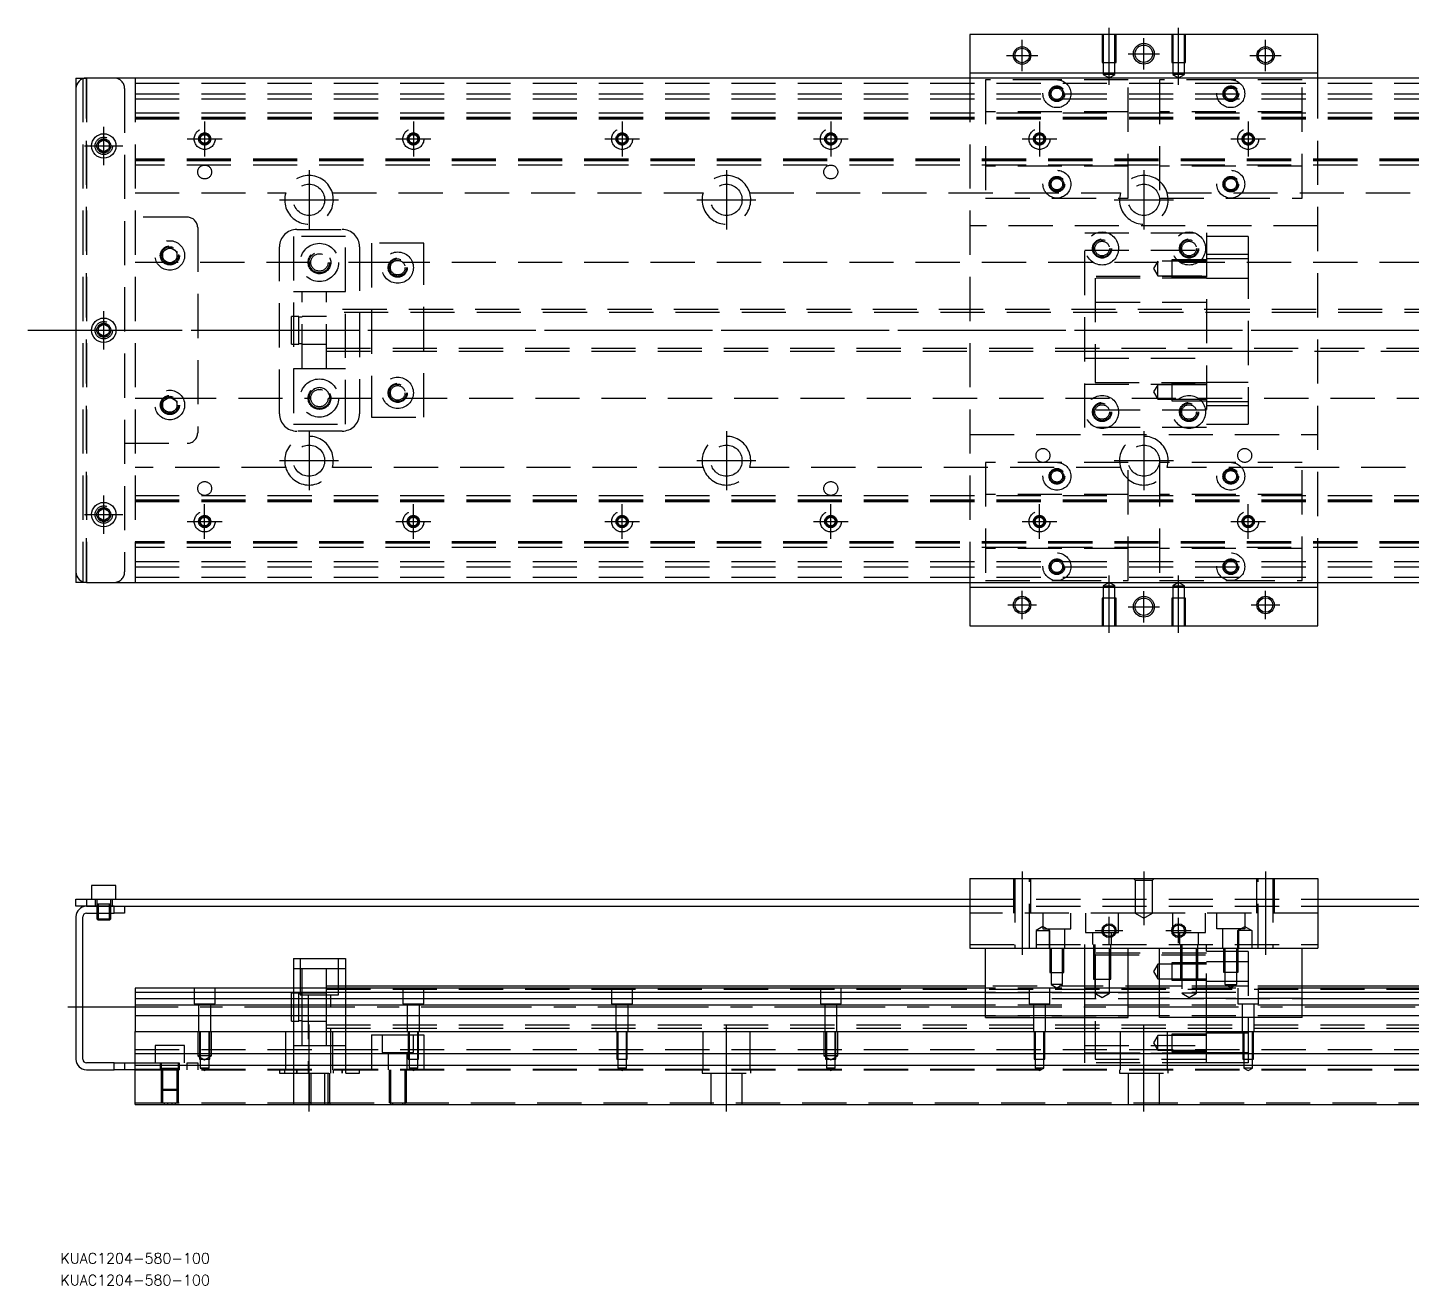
# Model space of a CAD drawing. Extents: x -14 to 796, y -275 to 87.
# Drawn here: x -13.9 to 383.9, y -274.6 to 87 of the extents above; entities that cross this region are included whole.
import ezdxf

# ---------------------------------------------------------------- set-up
doc = ezdxf.new("R2010")
doc.units = 0
doc.linetypes.add('CENTER', pattern=[50.8, 31.75, -6.35, 6.35, -6.35])
doc.linetypes.add('DASHED', pattern=[19.05, 12.7, -6.35])
doc.layers.get('0').update_dxf_attribs({"linetype": 'CONTINUOUS'})
doc.layers.add('CENTER', color=1, linetype='CENTER')
doc.styles.get("Standard").update_dxf_attribs({"font": 'txt.shx', "height": 3, "bigfont": 'bigfont.shx'})

# ---------------------------------------------------------------- blocks, each defined once
blk = doc.blocks.new('*U2')
at = {"color": 7, "linetype": 'CONTINUOUS'}
blk.add_text('KUAC1204-580-100', height=3, dxfattribs=at).set_placement((-4.45, -274.62))
blk = doc.blocks.new('*U3')
at = {"color": 7, "linetype": 'CONTINUOUS'}
blk.add_text('KUAC1204-580-100', height=3, dxfattribs=at).set_placement((-4.45, -268.35))

msp = doc.modelspace()

# ---------------------------------------------------------------- linework, layer by layer
at = {"color": 7, "linetype": 'CONTINUOUS'}
for p, q in [((357, 85), (257, 85)), ((257, 85), (257, 74)), ((357, 74), (357, 85)), ((0, 72.5), (0, -72.5)), ((0, 72.5), (3, 72.5)), ((611, 72.5), (3, 72.5)), ((257, 74), (357, 74)), ((257, 74), (257, 72.5)), ((357, 72.5), (357, 74)), ((6.5, 53.866026), (8, 54.73205)), ((6.5, 52.133974), (6.5, 53.866026)), ((8, 51.26795), (6.5, 52.133974)), ((8, 54.73205), (9.5, 53.866026)), ((9.5, 52.133974), (8, 51.26795)), ((9.5, 53.866026), (9.5, 52.133974)), ((6.5, 0.866026), (8, 1.73205)), ((6.5, -0.866026), (6.5, 0.866026)), ((8, 1.73205), (9.5, 0.866026)), ((9.5, 0.866026), (9.5, -0.866026)), ((8, -1.73205), (6.5, -0.866026)), ((9.5, -0.866026), (8, -1.73205)), ((6.5, -52.133974), (8, -51.26795)), ((8, -51.26795), (9.5, -52.133974)), ((6.5, -53.866026), (6.5, -52.133974)), ((8, -54.73205), (6.5, -53.866026)), ((9.5, -53.866026), (8, -54.73205)), ((9.5, -52.133974), (9.5, -53.866026)), ((3, -72.5), (0, -72.5)), ((3, -72.5), (611, -72.5)), ((257, -72.5), (257, -85)), ((357, -74), (257, -74)), ((357, -85), (357, -72.5)), ((257, -85), (357, -85)), ((257, -157.63), (357, -157.63)), ((257, -157.63), (257, -177.63)), ((357, -157.63), (357, -177.63)), ((11.5, -159.63), (4.5, -159.63)), ((4.5, -159.63), (4.5, -163.63)), ((11.5, -163.63), (11.5, -159.63)), ((0, -165.63), (0, -163.63)), ((0, -163.63), (3, -163.63)), ((3, -165.63), (0, -165.63)), ((3, -163.63), (3, -165.63)), ((3, -163.63), (257, -163.63)), ((3, -165.63), (11, -165.63)), ((11, -165.63), (3, -165.63)), ((11, -165.63), (257, -165.63)), ((11, -167.63), (11, -165.63)), ((14, -165.63), (14, -167.63)), ((357, -163.63), (611, -163.63)), ((357, -165.63), (603, -165.63)), ((0, -168.63), (0, -209.63)), ((2, -209.63), (2, -168.63)), ((3, -167.63), (11, -167.63)), ((6, -167.63), (6, -169.28)), ((6, -169.28), (10, -169.28)), ((6, -169.28), (6.35, -169.63)), ((6.35, -167.63), (6.35, -169.63)), ((9.65, -169.63), (6.35, -169.63)), ((9.65, -169.63), (9.65, -167.63)), ((9.65, -169.63), (10, -169.28)), ((10, -169.28), (10, -167.63)), ((14, -167.63), (11, -167.63)), ((257, -177.63), (357, -177.63)), ((261.5, -197.63), (261.5, -177.63)), ((302.5, -197.63), (302.5, -177.63)), ((311.5, -197.63), (311.5, -177.63)), ((352.5, -197.63), (352.5, -177.63)), ((62.5, -180.63), (62.5, -189.13)), ((62.5, -180.63), (77.5, -180.63)), ((77.5, -180.63), (77.5, -189.13)), ((261.5, -189.13), (17, -189.13)), ((17, -189.13), (17, -190.382272)), ((17, -190.382272), (17, -192.15668)), ((261.5, -190.382272), (17, -190.382272)), ((261.5, -188.63), (77.5, -188.63)), ((311.5, -189.13), (302.5, -189.13)), ((311.5, -190.382272), (302.5, -190.382272)), ((547, -188.63), (352.5, -188.63)), ((597, -189.13), (352.5, -189.13)), ((597, -190.382272), (352.5, -190.382272)), ((17, -192.15668), (261.5, -192.15668)), ((17, -192.15668), (17, -194.053076)), ((17, -194.053076), (17, -197.107372)), ((261.5, -194.053076), (17, -194.053076)), ((302.5, -192.15668), (311.5, -192.15668)), ((311.5, -194.053076), (302.5, -194.053076)), ((352.5, -192.15668), (597, -192.15668)), ((597, -194.053076), (352.5, -194.053076)), ((261.5, -197.107372), (17, -197.107372)), ((17, -197.107372), (17, -201.63)), ((261.5, -197.63), (302.5, -197.63)), ((311.5, -197.107372), (302.5, -197.107372)), ((352.5, -197.63), (311.5, -197.63)), ((597, -197.107372), (352.5, -197.107372)), ((17, -201.63), (597, -201.63)), ((17, -207.93), (17, -201.63)), ((11, -210.63), (3, -210.63)), ((11, -212.63), (11, -210.63)), ((11, -210.63), (14, -210.63)), ((14, -210.63), (14, -212.63)), ((14, -210.63), (17, -210.63)), ((17, -207.93), (597, -207.93)), ((17, -211.33), (17, -207.93)), ((3, -212.63), (11, -212.63)), ((14, -212.63), (11, -212.63)), ((17, -212.63), (14, -212.63)), ((17, -211.33), (597, -211.33)), ((17, -222.63), (17, -211.33)), ((17, -222.63), (597, -222.63))]:
    msp.add_line(p, q, dxfattribs=at)
at = {"color": 3, "linetype": 'DASHED'}
for p, q in [((295.000006, 85), (295.000006, 77)), ((295.35, 85), (295.35, 77)), ((298.65, 77), (298.65, 85)), ((298.999994, 77), (298.999994, 85)), ((315.000006, 85), (315.000006, 77)), ((315.35, 85), (315.35, 77)), ((318.65, 77), (318.65, 85)), ((318.999994, 77), (318.999994, 85)), ((295.000006, 77), (298.999994, 77)), ((295.35, 77), (295.35, 73.5)), ((298.65, 73.5), (298.65, 77)), ((315.000006, 77), (318.999994, 77)), ((315.35, 77), (315.35, 73.5)), ((318.65, 73.5), (318.65, 77)), ((2, 72.5), (2, -72.5)), ((3, 72.5), (3, -72.5)), ((3, -72.5), (3, 72.5)), ((3, 72.5), (3, -72.5)), ((3, -72.5), (3, 72.5)), ((17, 72.5), (17, -72.5)), ((257, 72.5), (257, -72.5)), ((261.5, 72), (261.5, 38)), ((282, 72), (261.5, 72)), ((302.5, 72), (282, 72)), ((298.65, 73.5), (295.35, 73.5)), ((295.35, 73.5), (297, 72.547372)), ((297, 72.547372), (298.65, 73.5)), ((302.5, 38), (302.5, 72)), ((332, 72), (311.5, 72)), ((311.5, 72), (311.5, 38)), ((318.65, 73.5), (315.35, 73.5)), ((315.35, 73.5), (317, 72.547372)), ((317, 72.547372), (318.65, 73.5)), ((352.5, 72), (332, 72)), ((352.5, 38), (352.5, 72)), ((357, -72.5), (357, 72.5)), ((14, 69.5), (14, -69.5)), ((17, 71), (597, 71)), ((17, 68), (597, 68)), ((17, 66.5), (597, 66.5)), ((17, 62.5), (597, 62.5)), ((17, 61.247728), (597, 61.247728)), ((17, 61.1147), (597, 61.1147)), ((17, 61.1), (597, 61.1)), ((17, 60.8), (597, 60.8)), ((302.5, 62.8), (261.5, 62.8)), ((352.5, 62.8), (311.5, 62.8)), ((6, 53), (6.030168, 53.346066)), ((597, 49.2), (17, 49.2)), ((597, 48.9), (17, 48.9)), ((597, 48.8853), (17, 48.8853)), ((597, 48.752272), (17, 48.752272)), ((597, 47.5), (17, 47.5)), ((302.5, 47.2), (261.5, 47.2)), ((352.5, 47.2), (311.5, 47.2)), ((17, 39.5), (60.291796, 39.5)), ((73.708204, 39.5), (180.291796, 39.5)), ((193.708204, 39.5), (300.291796, 39.5)), ((261.5, 38), (302.5, 38)), ((311.5, 38), (352.5, 38)), ((313.708204, 39.5), (420.291796, 39.5)), ((32, 32.5), (14, 32.5)), ((35, 29.5), (35, -29.5)), ((63.5, 29), (76.5, 29)), ((357, 30), (257, 30)), ((290, 28), (325, 28)), ((290, -28), (290, 28)), ((325, 28), (325, -28)), ((58.5, -24), (58.5, 24)), ((77.5, 27), (62.5, 27)), ((62.5, 27), (62.5, -27)), ((77.5, -27), (77.5, 27)), ((81.5, 24), (81.5, -24)), ((100, 25), (85, 25)), ((85, 25), (85, -25)), ((100, -25), (100, 25)), ((337, 27), (325, 27)), ((337, 27), (337, 21.748564)), ((25, 22.6547), (27, 23.809402)), ((25, 20.3453), (25, 22.6547)), ((27, 19.190598), (25, 20.3453)), ((27, 23.809402), (29, 22.6547)), ((29, 20.3453), (27, 19.190598)), ((29, 22.6547), (29, 20.3453)), ((29.483582, 21.786038), (29.5, 21.5)), ((290, 23), (325, 23)), ((315, 20.253516), (315, 15.253526)), ((325, 20.253516), (315, 20.253516)), ((337, 21.748564), (325, 21.748564)), ((337, 20.50352), (325, 20.50352)), ((337, 21.748564), (337, -21.748564)), ((26.359688, 19.5), (17, 19.5)), ((67.5, 19.5), (27.640312, 19.5)), ((91.030306, 19.5), (72.5, 19.5)), ((597, 19.5), (93.969694, 19.5)), ((311, 19.85352), (309.787564, 17.75352)), ((309.787564, 17.75352), (311, 15.65352)), ((311, 15.65352), (311, 19.85352)), ((325, 19.85352), (311, 19.85352)), ((325, 15.5), (290, 15.5)), ((293, 15), (293, -15)), ((325, 15), (293, 15)), ((311, 15.65352), (325, 15.65352)), ((315, 15.253526), (325, 15.253526)), ((325, 15.00352), (337, 15.00352)), ((65, 11), (62.5, 11)), ((65, -11), (65, 11)), ((72, 11), (65, 11)), ((72, 11), (65, 11)), ((72, -11), (72, 11)), ((77.5, 11), (72, 11)), ((325, 8), (290, 8)), ((62, 0), (62, 4)), ((64.1, 4), (62, 4)), ((64.1, 0), (64.1, 4)), ((72, 4), (65, 4)), ((72, 4), (65, 4)), ((337, 6), (72, 6)), ((547, 5.125), (72, 5.125)), ((337, 5.999994), (293, 5.999994)), ((547.005, 6), (337, 6)), ((6, 0), (6.023172, 0.30356)), ((62, -4), (62, 0)), ((65, 3.8), (64.1, 3.8)), ((64.1, -4), (64.1, 0)), ((64.1, -3.8), (65, -3.8)), ((62, -4), (64.1, -4)), ((65, -4), (72, -4)), ((65, -4), (72, -4)), ((72, -5.125), (547, -5.125)), ((72, -6), (337, -6)), ((293, -5.999994), (337, -5.999994)), ((337, -6), (547.005, -6)), ((62.5, -11), (65, -11)), ((65, -11), (72, -11)), ((65, -11), (72, -11)), ((72, -11), (77.5, -11)), ((290, -8), (325, -8)), ((290, -15.5), (325, -15.5)), ((293, -15), (325, -15)), ((311, -15.65352), (309.787564, -17.75352)), ((311, -19.85352), (311, -15.65352)), ((315, -15.65352), (311, -15.65352)), ((315, -15.253526), (315, -20.253516)), ((325, -15.253526), (315, -15.253526)), ((325, -15.65352), (315, -15.65352)), ((337, -15.00352), (325, -15.00352)), ((17, -19.5), (26.359688, -19.5)), ((25, -20.3453), (27, -19.190598)), ((27, -19.190598), (29, -20.3453)), ((27.640312, -19.5), (67.5, -19.5)), ((72.5, -19.5), (91.030306, -19.5)), ((93.969694, -19.5), (597, -19.5)), ((309.787564, -17.75352), (311, -19.85352)), ((311, -19.85352), (315, -19.85352)), ((315, -19.85352), (325, -19.85352)), ((24.5, -21.5), (24.534018, -21.088984)), ((25, -22.6547), (25, -20.3453)), ((27, -23.809402), (25, -22.6547)), ((29, -22.6547), (27, -23.809402)), ((29, -20.3453), (29, -22.6547)), ((325, -23), (290, -23)), ((315, -20.253516), (325, -20.253516)), ((325, -20.50352), (337, -20.50352)), ((337, -21.748564), (325, -21.748564)), ((337, -21.748564), (337, -27)), ((62.5, -27), (77.5, -27)), ((85, -25), (100, -25)), ((325, -27), (337, -27)), ((76.5, -29), (63.5, -29)), ((257, -30), (357, -30)), ((325, -28), (290, -28)), ((14, -32.5), (32, -32.5)), ((60.291796, -39.5), (17, -39.5)), ((180.291796, -39.5), (73.708204, -39.5)), ((300.291796, -39.5), (193.708204, -39.5)), ((261.5, -38), (261.5, -72)), ((302.5, -38), (261.5, -38)), ((302.5, -72), (302.5, -38)), ((311.5, -38), (311.5, -72)), ((352.5, -38), (311.5, -38)), ((420.291796, -39.5), (313.708204, -39.5)), ((352.5, -72), (352.5, -38)), ((17, -47.5), (597, -47.5)), ((302.5, -47.2), (261.5, -47.2)), ((352.5, -47.2), (311.5, -47.2)), ((17, -48.752272), (597, -48.752272)), ((17, -48.8853), (597, -48.8853)), ((17, -48.9), (597, -48.9)), ((17, -49.2), (597, -49.2)), ((6, -53), (6.030168, -52.653934)), ((597, -60.8), (17, -60.8)), ((597, -61.1), (17, -61.1)), ((597, -61.1147), (17, -61.1147)), ((597, -61.247728), (17, -61.247728)), ((597, -62.5), (17, -62.5)), ((302.5, -62.8), (261.5, -62.8)), ((352.5, -62.8), (311.5, -62.8)), ((17, -66.5), (597, -66.5)), ((17, -68), (597, -68)), ((17, -71), (597, -71)), ((261.5, -72), (282, -72)), ((282, -72), (302.5, -72)), ((297, -72.547372), (295.35, -73.5)), ((295.35, -73.5), (297, -73.5)), ((295.35, -73.5), (295.35, -77)), ((298.65, -73.5), (297, -72.547372)), ((297, -73.5), (298.65, -73.5)), ((298.65, -77), (298.65, -73.5)), ((311.5, -72), (332, -72)), ((317, -72.547372), (315.35, -73.5)), ((315.35, -73.5), (317, -73.5)), ((315.35, -73.5), (315.35, -77)), ((318.65, -73.5), (317, -72.547372)), ((317, -73.5), (318.65, -73.5)), ((318.65, -77), (318.65, -73.5)), ((332, -72), (352.5, -72)), ((298.999994, -77), (295.000006, -77)), ((295.000006, -77), (295.000006, -85)), ((295.35, -77), (295.35, -85)), ((298.65, -85), (298.65, -77)), ((298.999994, -85), (298.999994, -77)), ((318.999994, -77), (315.000006, -77)), ((315.000006, -77), (315.000006, -85)), ((315.35, -77), (315.35, -85)), ((318.65, -85), (318.65, -77)), ((318.999994, -85), (318.999994, -77)), ((269.500006, -157.63), (269.500006, -167.63)), ((269.9, -157.63), (269.9, -177.63)), ((274.1, -177.63), (274.1, -157.63)), ((274.499994, -167.63), (274.499994, -157.63)), ((304.5, -158.13), (304, -157.63)), ((304.5, -158.13), (304.5, -167.63)), ((304.5, -158.13), (309.5, -158.13)), ((309.5, -158.13), (310, -157.63)), ((309.5, -167.63), (309.5, -158.13)), ((339.500006, -167.63), (339.500006, -157.63)), ((339.9, -177.63), (339.9, -157.63)), ((344.1, -157.63), (344.1, -177.63)), ((344.499994, -157.63), (344.499994, -167.63)), ((5.5, -163.63), (5.5, -165.63)), ((6, -163.63), (6, -167.63)), ((10, -165.03), (6, -165.03)), ((6.35, -165.03), (6.35, -167.63)), ((9.65, -167.63), (9.65, -165.03)), ((10, -167.63), (10, -163.63)), ((10.5, -165.63), (10.5, -163.63)), ((257, -163.63), (357, -163.63)), ((257, -165.63), (357, -165.63)), ((304.5, -167.63), (257, -167.63)), ((278, -167.63), (278, -172.13)), ((286, -172.13), (286, -167.63)), ((290.25, -167.63), (290.25, -173.13)), ((299.75, -173.13), (299.75, -167.63)), ((309.5, -167.63), (304.5, -167.63)), ((304.5, -167.63), (307, -169.073376)), ((307, -169.073376), (309.5, -167.63)), ((357, -167.63), (309.5, -167.63)), ((315.25, -167.63), (315.25, -173.13)), ((324.75, -173.13), (324.75, -167.63)), ((328, -172.13), (328, -167.63)), ((336, -167.63), (336, -172.13)), ((278, -171.4753), (276, -172.63)), ((276, -172.63), (280, -172.63)), ((276, -172.63), (276, -177.63)), ((280, -172.63), (278, -171.4753)), ((278, -172.13), (286, -172.13)), ((279.75, -172.13), (279.75, -177.63)), ((280, -177.63), (280, -172.63)), ((284.25, -177.63), (284.25, -172.13)), ((290.25, -173.13), (299.75, -173.13)), ((292.25, -173.13), (292.25, -176.63)), ((297.75, -176.63), (297.75, -173.13)), ((315.25, -173.13), (324.75, -173.13)), ((317.25, -173.13), (317.25, -176.63)), ((322.75, -176.63), (322.75, -173.13)), ((336, -172.13), (328, -172.13)), ((329.75, -177.63), (329.75, -172.13)), ((334, -172.63), (336, -171.4753)), ((338, -172.63), (334, -172.63)), ((334, -177.63), (334, -172.63)), ((334.25, -172.13), (334.25, -177.63)), ((336, -171.4753), (338, -172.63)), ((338, -172.63), (338, -177.63)), ((257, -176.63), (357, -176.63)), ((280.000006, -177.63), (280.000006, -184.63)), ((280.35, -177.63), (280.35, -184.63)), ((283.65, -184.63), (283.65, -177.63)), ((283.999994, -184.63), (283.999994, -177.63)), ((290, -177.63), (290, -176.63)), ((290, -189.13), (290, -177.63)), ((292.500006, -176.63), (292.500006, -186.63)), ((292.9, -176.63), (292.9, -190.63)), ((297.1, -190.63), (297.1, -176.63)), ((297.499994, -186.63), (297.499994, -176.63)), ((317.500006, -176.63), (317.500006, -186.63)), ((317.9, -176.63), (317.9, -190.63)), ((322.1, -190.63), (322.1, -176.63)), ((322.499994, -186.63), (322.499994, -176.63)), ((325, -177.63), (325, -176.63)), ((325, -197.63), (325, -177.63)), ((330.000006, -178.63), (325, -178.63)), ((330.000006, -184.63), (330.000006, -177.63)), ((333.999994, -178.63), (330.000006, -178.63)), ((330.35, -184.63), (330.35, -177.63)), ((333.65, -177.63), (333.65, -184.63)), ((333.999994, -177.63), (333.999994, -184.63)), ((337, -178.63), (333.999994, -178.63)), ((337, -178.63), (337, -197.63)), ((64.5, -180.63), (64.5, -191.13)), ((75.5, -191.13), (75.5, -180.63)), ((325, -179.13), (290, -179.13)), ((293, -179.63), (293, -209.63)), ((293, -179.63), (325, -179.63)), ((311, -182.28), (309.787564, -184.38)), ((311, -186.48), (311, -182.28)), ((315, -182.28), (311, -182.28)), ((315, -181.880006), (315, -186.879994)), ((317.500006, -181.880006), (315, -181.880006)), ((325, -182.28), (315, -182.28)), ((322.499994, -181.880006), (317.500006, -181.880006)), ((325, -181.880006), (322.499994, -181.880006)), ((337, -181.63), (325, -181.63)), ((65, -183.63), (62.5, -183.63)), ((65, -189.13), (65, -183.63)), ((72, -183.63), (65, -183.63)), ((72, -189.13), (72, -183.63)), ((77.5, -183.63), (72, -183.63)), ((280.000006, -184.63), (283.999994, -184.63)), ((280.35, -184.63), (280.35, -188.13)), ((283.65, -188.13), (283.65, -184.63)), ((292.500006, -186.63), (297.499994, -186.63)), ((309.787564, -184.38), (311, -186.48)), ((311, -186.48), (315, -186.48)), ((315, -186.48), (325, -186.48)), ((315, -186.879994), (325, -186.879994)), ((317.500006, -186.63), (322.499994, -186.63)), ((333.999994, -184.63), (330.000006, -184.63)), ((330.35, -188.13), (330.35, -184.63)), ((333.65, -184.63), (333.65, -188.13)), ((34, -189.13), (34, -193.63)), ((40, -193.63), (40, -189.13)), ((62, -198.63), (62, -190.63)), ((62.5, -190.63), (62, -190.63)), ((62.5, -189.13), (62.5, -201.63)), ((64.1, -190.63), (62.5, -190.63)), ((64.1, -198.63), (64.1, -190.63)), ((65, -190.83), (64.1, -190.83)), ((65, -194.63), (65, -189.13)), ((72, -190.63), (65, -190.63)), ((77.5, -188.63), (72, -188.63)), ((72, -194.63), (72, -189.13)), ((72, -189.505), (547, -189.505)), ((77.5, -189.13), (77.5, -201.63)), ((94, -189.13), (94, -193.63)), ((100, -193.63), (100, -189.13)), ((154, -189.13), (154, -193.63)), ((160, -193.63), (160, -189.13)), ((214, -189.13), (214, -193.63)), ((220, -193.63), (220, -189.13)), ((352.5, -188.63), (261.5, -188.63)), ((302.5, -189.13), (261.5, -189.13)), ((302.5, -190.382272), (261.5, -190.382272)), ((261.5, -190.427056), (302.5, -190.427056)), ((274, -189.13), (274, -193.63)), ((280, -193.63), (280, -189.13)), ((283.65, -188.13), (280.35, -188.13)), ((280.35, -188.13), (282, -189.082628)), ((282, -189.082628), (283.65, -188.13)), ((290, -197.63), (290, -189.13)), ((297.1, -190.63), (292.9, -190.63)), ((292.9, -190.63), (295, -191.842436)), ((295, -191.842436), (297.1, -190.63)), ((337, -188.630006), (302.5, -188.630006)), ((352.5, -189.13), (311.5, -189.13)), ((352.5, -190.382272), (311.5, -190.382272)), ((352.5, -190.427056), (311.5, -190.427056)), ((322.1, -190.63), (317.9, -190.63)), ((317.9, -190.63), (320, -191.842436)), ((320, -191.842436), (322.1, -190.63)), ((325, -187.13), (337, -187.13)), ((330.35, -188.13), (333.65, -188.13)), ((332, -189.082628), (330.35, -188.13)), ((333.65, -188.13), (332, -189.082628)), ((334, -189.13), (334, -193.63)), ((340, -193.63), (340, -189.13)), ((34, -193.63), (40, -193.63)), ((35.25, -193.63), (35.25, -201.63)), ((38.75, -201.63), (38.75, -193.63)), ((64.5, -191.13), (75.5, -191.13)), ((65, -201.63), (65, -194.63)), ((66.75, -191.13), (66.75, -213.63)), ((72, -201.63), (72, -194.63)), ((73.25, -213.63), (73.25, -191.13)), ((94, -193.63), (100, -193.63)), ((95.25, -193.63), (95.25, -201.63)), ((98.75, -201.63), (98.75, -193.63)), ((154, -193.63), (160, -193.63)), ((155.25, -193.63), (155.25, -201.63)), ((158.75, -201.63), (158.75, -193.63)), ((214, -193.63), (220, -193.63)), ((215.25, -193.63), (215.25, -201.63)), ((218.75, -201.63), (218.75, -193.63)), ((261.5, -192.13), (302.5, -192.13)), ((261.5, -192.15668), (302.5, -192.15668)), ((302.5, -194.053076), (261.5, -194.053076)), ((274, -193.63), (280, -193.63)), ((275.25, -193.63), (275.25, -201.63)), ((278.75, -201.63), (278.75, -193.63)), ((352.5, -192.13), (311.5, -192.13)), ((311.5, -192.15668), (352.5, -192.15668)), ((352.5, -194.053076), (311.5, -194.053076)), ((334, -193.63), (340, -193.63)), ((335.25, -193.63), (335.25, -201.63)), ((338.75, -201.63), (338.75, -193.63)), ((62, -198.63), (62.5, -198.63)), ((62.5, -198.63), (64.1, -198.63)), ((64.1, -198.43), (65, -198.43)), ((65, -198.63), (72, -198.63)), ((302.5, -197.107372), (261.5, -197.107372)), ((261.5, -197.13), (302.5, -197.13)), ((290, -201.63), (290, -197.63)), ((352.5, -197.107372), (311.5, -197.107372)), ((352.5, -197.13), (311.5, -197.13)), ((325, -201.63), (325, -197.63)), ((337, -197.63), (337, -201.63)), ((35, -201.63), (35, -208.63)), ((35.500006, -201.63), (35.500006, -207.93)), ((35.75, -201.63), (35.75, -209.63)), ((38.25, -209.63), (38.25, -201.63)), ((38.499994, -207.93), (38.499994, -201.63)), ((39, -208.63), (39, -201.63)), ((60.291796, -212.63), (60.291796, -201.63)), ((62.5, -201.63), (62.5, -207.93)), ((65, -205.63), (65, -201.63)), ((72, -199.755), (547, -199.755)), ((72, -200.63), (547, -200.63)), ((72, -205.63), (72, -201.63)), ((73.708204, -201.63), (73.708204, -212.63)), ((77.5, -201.63), (77.5, -207.93)), ((85, -202.63), (95.500006, -202.63)), ((85, -202.63), (85, -207.93)), ((88, -202.63), (88, -207.63)), ((95.500006, -201.63), (95.500006, -207.93)), ((95.500006, -202.63), (98.499994, -202.63)), ((95.75, -201.63), (95.75, -209.63)), ((97, -207.63), (97, -202.63)), ((98.25, -209.63), (98.25, -201.63)), ((98.499994, -207.93), (98.499994, -201.63)), ((98.499994, -202.63), (100, -202.63)), ((100, -202.63), (100, -207.93)), ((155.500006, -201.63), (155.500006, -207.93)), ((155.75, -201.63), (155.75, -209.63)), ((158.25, -209.63), (158.25, -201.63)), ((158.499994, -207.93), (158.499994, -201.63)), ((180.291796, -212.63), (180.291796, -201.63)), ((193.708204, -201.63), (193.708204, -212.63)), ((215, -201.63), (215, -208.63)), ((215.500006, -201.63), (215.500006, -207.93)), ((215.75, -201.63), (215.75, -209.63)), ((218.25, -209.63), (218.25, -201.63)), ((218.499994, -207.93), (218.499994, -201.63)), ((219, -208.63), (219, -201.63)), ((275.500006, -201.63), (275.500006, -207.93)), ((275.75, -201.63), (275.75, -209.63)), ((278.25, -209.63), (278.25, -201.63)), ((278.499994, -207.93), (278.499994, -201.63)), ((290, -205.63), (290, -201.63)), ((300.291796, -212.63), (300.291796, -201.63)), ((311, -202.78), (309.787564, -204.88)), ((311, -206.98), (311, -202.78)), ((315, -202.78), (311, -202.78)), ((313.708204, -201.63), (313.708204, -212.63)), ((315, -202.380006), (315, -207.379994)), ((325, -202.380006), (315, -202.380006)), ((325, -202.78), (315, -202.78)), ((325, -210.63), (325, -201.63)), ((337, -202.13), (325, -202.13)), ((335.500006, -201.63), (335.500006, -207.93)), ((335.75, -201.63), (335.75, -209.63)), ((337, -201.63), (337, -207.93)), ((338.25, -209.63), (338.25, -201.63)), ((338.499994, -207.93), (338.499994, -201.63)), ((17, -206.78), (597, -206.78)), ((31.25, -205.63), (22.75, -205.63)), ((22.75, -205.63), (22.75, -207.93)), ((31.25, -207.93), (31.25, -205.63)), ((62.5, -205.63), (65, -205.63)), ((65, -205.63), (72, -205.63)), ((72, -205.63), (77.5, -205.63)), ((290, -205.63), (325, -205.63)), ((290, -207.93), (290, -205.63)), ((309.787564, -204.88), (311, -206.98)), ((17, -210.63), (32, -210.63)), ((22.75, -207.93), (22.75, -210.63)), ((24.25, -210.63), (24.25, -212.63)), ((24.5, -210.63), (24.5, -222.13)), ((29.5, -222.13), (29.5, -210.63)), ((29.75, -212.63), (29.75, -210.63)), ((31.25, -210.63), (31.25, -207.93)), ((32, -212.63), (32, -210.63)), ((32, -210.63), (35, -210.63)), ((39, -208.63), (35, -208.63)), ((35, -208.63), (37, -209.7847)), ((35, -210.63), (35, -212.63)), ((35.500006, -207.93), (35.500006, -209.63)), ((35.500006, -209.63), (38.499994, -209.63)), ((35.75, -209.63), (35.75, -212.13)), ((37, -209.7847), (39, -208.63)), ((38.25, -212.13), (38.25, -209.63)), ((38.499994, -209.63), (38.499994, -207.93)), ((62.5, -207.93), (62.5, -211.33)), ((77.5, -207.93), (77.5, -211.33)), ((85, -207.93), (85, -211.33)), ((88, -207.63), (97, -207.63)), ((89.75, -207.63), (89.75, -212.63)), ((95.25, -212.63), (95.25, -207.63)), ((95.500006, -207.93), (95.500006, -209.63)), ((95.500006, -209.63), (98.499994, -209.63)), ((95.75, -209.63), (95.75, -212.13)), ((98.25, -212.13), (98.25, -209.63)), ((98.499994, -209.63), (98.499994, -207.93)), ((100, -207.93), (100, -211.33)), ((155.500006, -207.93), (155.500006, -209.63)), ((155.500006, -209.63), (158.499994, -209.63)), ((155.75, -209.63), (155.75, -212.13)), ((158.25, -212.13), (158.25, -209.63)), ((158.499994, -209.63), (158.499994, -207.93)), ((219, -208.63), (215, -208.63)), ((215, -208.63), (217, -209.7847)), ((215.500006, -207.93), (215.500006, -209.63)), ((215.500006, -209.63), (218.499994, -209.63)), ((215.75, -209.63), (215.75, -212.13)), ((217, -209.7847), (219, -208.63)), ((218.25, -212.13), (218.25, -209.63)), ((218.499994, -209.63), (218.499994, -207.93)), ((275.500006, -207.93), (275.500006, -209.63)), ((275.500006, -209.63), (278.499994, -209.63)), ((275.75, -209.63), (275.75, -212.13)), ((278.25, -212.13), (278.25, -209.63)), ((278.499994, -209.63), (278.499994, -207.93)), ((290, -207.905918), (325, -207.905918)), ((293, -207.905918), (290, -207.905918)), ((290, -210.63), (290, -207.93)), ((325, -210.63), (290, -210.63)), ((325, -207.905918), (293, -207.905918)), ((293, -209.63), (325, -209.63)), ((311, -206.98), (315, -206.98)), ((315, -206.98), (325, -206.98)), ((315, -207.379994), (325, -207.379994)), ((325, -207.63), (337, -207.63)), ((337, -210.63), (325, -210.63)), ((335.500006, -207.93), (335.500006, -209.63)), ((335.500006, -209.63), (338.499994, -209.63)), ((335.75, -209.63), (335.75, -212.13)), ((337, -207.93), (337, -209.63)), ((337, -209.63), (337, -210.63)), ((338.25, -212.13), (338.25, -209.63)), ((338.499994, -209.63), (338.499994, -207.93)), ((17, -212.48), (597, -212.48)), ((17, -212.63), (597, -212.63)), ((29.500006, -212.23), (24.499994, -212.23)), ((24.9, -212.23), (24.9, -222.13)), ((29.1, -222.13), (29.1, -212.23)), ((38.25, -212.13), (35.75, -212.13)), ((35.75, -212.13), (37, -212.851688)), ((37, -212.851688), (38.25, -212.13)), ((58.5, -212.63), (58.5, -213.63)), ((58.5, -213.63), (81.5, -213.63)), ((60, -212.63), (60, -213.63)), ((60, -213.63), (74, -213.63)), ((62.5, -211.33), (62.5, -212.63)), ((62.5, -212.63), (62.5, -213.63)), ((62.5, -213.63), (62.5, -222.63)), ((63.5, -213.63), (63.5, -212.63)), ((63.5, -212.63), (63.5, -213.63)), ((67.000006, -213.63), (67.000006, -222.13)), ((67.5, -213.63), (67.5, -222.13)), ((71.5, -222.63), (71.5, -213.63)), ((72.5, -222.13), (72.5, -213.63)), ((72.999994, -222.13), (72.999994, -213.63)), ((74, -213.63), (74, -212.63)), ((76.5, -212.63), (76.5, -213.63)), ((76.5, -213.63), (76.5, -212.63)), ((77.5, -211.33), (77.5, -213.63)), ((81.5, -213.63), (81.5, -212.63)), ((85, -211.33), (85, -212.63)), ((90.000006, -212.63), (90.000006, -222.13)), ((90.4, -212.63), (90.4, -222.13)), ((94.6, -222.13), (94.6, -212.63)), ((94.999994, -222.13), (94.999994, -212.63)), ((98.25, -212.13), (95.75, -212.13)), ((95.75, -212.13), (97, -212.851688)), ((97, -212.851688), (98.25, -212.13)), ((100, -211.33), (100, -212.63)), ((158.25, -212.13), (155.75, -212.13)), ((155.75, -212.13), (157, -212.851688)), ((157, -212.851688), (158.25, -212.13)), ((180, -212.63), (180, -213.63)), ((180, -213.63), (194, -213.63)), ((182.5, -213.63), (182.5, -222.63)), ((191.5, -222.63), (191.5, -213.63)), ((194, -213.63), (194, -212.63)), ((218.25, -212.13), (215.75, -212.13)), ((215.75, -212.13), (217, -212.851688)), ((217, -212.851688), (218.25, -212.13)), ((278.25, -212.13), (275.75, -212.13)), ((275.75, -212.13), (277, -212.851688)), ((277, -212.851688), (278.25, -212.13)), ((300, -212.63), (300, -213.63)), ((300, -213.63), (314, -213.63)), ((302.5, -213.63), (302.5, -222.63)), ((311.5, -222.63), (311.5, -213.63)), ((314, -213.63), (314, -212.63)), ((338.25, -212.13), (335.75, -212.13)), ((335.75, -212.13), (337, -212.851688)), ((337, -212.851688), (338.25, -212.13)), ((24.5, -218.23), (29.5, -218.23)), ((24.5, -218.23), (24.9, -218.63)), ((29.1, -218.63), (24.9, -218.63)), ((29.1, -218.63), (29.5, -218.23)), ((17, -222.13), (67.000006, -222.13)), ((25.500008, -222.63), (25.500008, -222.13)), ((26.359688, -222.13), (26.359688, -222.63)), ((27.640312, -222.63), (27.640312, -222.13)), ((28.499992, -222.13), (28.499992, -222.63)), ((67.5, -222.13), (67.000006, -222.13)), ((67.000006, -222.63), (67.000006, -222.13)), ((67.000006, -222.13), (67.5, -222.13)), ((67.5, -222.13), (72.5, -222.13)), ((67.5, -222.13), (67.5, -222.63)), ((72.999994, -222.13), (72.5, -222.13)), ((72.5, -222.63), (72.5, -222.13)), ((72.5, -222.13), (72.999994, -222.13)), ((72.999994, -222.13), (72.999994, -222.63)), ((72.999994, -222.13), (90.500006, -222.13)), ((90.500006, -222.13), (90.000006, -222.13)), ((90.500006, -222.63), (90.500006, -222.13)), ((90.500006, -222.13), (91.030306, -222.13)), ((91.030306, -222.13), (93.969694, -222.13)), ((91.030306, -222.13), (91.030306, -222.63)), ((93.969694, -222.63), (93.969694, -222.13)), ((93.969694, -222.13), (94.499994, -222.13)), ((94.999994, -222.13), (94.499994, -222.13)), ((94.499994, -222.13), (94.499994, -222.63)), ((94.499994, -222.13), (597, -222.13))]:
    msp.add_line(p, q, dxfattribs=at)
at = {"color": 3, "linetype": 'CONTINUOUS'}
for centre, radius in [((272, 79), 2.5), ((342, 79), 2.5), ((272, -79), 2.5), ((342, -79), 2.5), ((297, -172.63), 2), ((317, -172.63), 2)]:
    msp.add_circle(centre, radius, dxfattribs=at)
at = {"color": 7, "linetype": 'CONTINUOUS'}
for centre, radius in [((272, 79), 2.1), ((307, 79.5), 3), ((307, 79.5), 2.5), ((342, 79), 2.1), ((8, 53), 3.5), ((8, 0), 3.5), ((8, -53), 3.5), ((272, -79), 2.1), ((307, -79.5), 3), ((307, -79.5), 2.5), ((342, -79), 2.1), ((297, -172.63), 1.65), ((317, -172.63), 1.65)]:
    msp.add_circle(centre, radius, dxfattribs=at)
at = {"color": 3, "linetype": 'DASHED'}
for centre, radius in [((282, 68), 4), ((332, 68), 4), ((282, 68), 2.25), ((282, 68), 2), ((282, 68), 1.65), ((332, 68), 2.25), ((332, 68), 2), ((332, 68), 1.65), ((37, 55), 3), ((37, 55), 1.75), ((37, 55), 1.5), ((37, 55), 1.25), ((97, 55), 3), ((97, 55), 1.75), ((97, 55), 1.5), ((97, 55), 1.25), ((157, 55), 3), ((157, 55), 1.75), ((157, 55), 1.5), ((157, 55), 1.25), ((217, 55), 3), ((217, 55), 1.75), ((217, 55), 1.5), ((217, 55), 1.25), ((277, 55), 3), ((277, 55), 1.75), ((277, 55), 1.5), ((277, 55), 1.25), ((337, 55), 3), ((337, 55), 1.75), ((337, 55), 1.5), ((337, 55), 1.25), ((8, 53), 2.5), ((8, 53), 2), ((37, 45.5), 2), ((217, 45.5), 2), ((282, 42), 4), ((282, 42), 2.25), ((282, 42), 2), ((332, 42), 4), ((332, 42), 2.25), ((332, 42), 2), ((67, 37.5), 4.5), ((187, 37.5), 4.5), ((282, 42), 1.65), ((307, 37.5), 4.5), ((332, 42), 1.65), ((295, 23.5), 4.75), ((320, 23.5), 4.75), ((27, 21.5), 4.25), ((27, 21.5), 2.75), ((27, 21.5), 2.5), ((70, 19.5), 5.5), ((295, 23.5), 2.75), ((295, 23.5), 2.5), ((295, 23.5), 2.1), ((320, 23.5), 2.75), ((320, 23.5), 2.5), ((320, 23.5), 2.1), ((27, 21.5), 2.1), ((70, 19.5), 3.25), ((70, 19.5), 3), ((70, 19.5), 2.5), ((92.5, 18), 4.5), ((92.5, 18), 2.75), ((92.5, 18), 2.5), ((92.5, 18), 2.1), ((8, 0), 2.5), ((8, 0), 2), ((70, -19.5), 5.5), ((92.5, -18), 4.5), ((92.5, -18), 2.75), ((92.5, -18), 2.5), ((92.5, -18), 2.1), ((27, -21.5), 4.25), ((27, -21.5), 2.75), ((27, -21.5), 2.5), ((27, -21.5), 2.1), ((70, -19.5), 3.25), ((70, -19.5), 3), ((70, -19.5), 2.5), ((295, -23.5), 4.75), ((320, -23.5), 4.75), ((295, -23.5), 2.75), ((295, -23.5), 2.5), ((295, -23.5), 2.1), ((320, -23.5), 2.75), ((320, -23.5), 2.5), ((320, -23.5), 2.1), ((67, -37.5), 4.5), ((187, -37.5), 4.5), ((278, -36), 2), ((307, -37.5), 4.5), ((336, -36), 2), ((282, -42), 4), ((282, -42), 2.25), ((332, -42), 4), ((332, -42), 2.25), ((37, -45.5), 2), ((217, -45.5), 2), ((282, -42), 2), ((282, -42), 1.65), ((332, -42), 2), ((332, -42), 1.65), ((8, -53), 2.5), ((8, -53), 2), ((37, -55), 3), ((37, -55), 1.75), ((37, -55), 1.5), ((37, -55), 1.25), ((97, -55), 3), ((97, -55), 1.75), ((97, -55), 1.5), ((97, -55), 1.25), ((157, -55), 3), ((157, -55), 1.75), ((157, -55), 1.5), ((157, -55), 1.25), ((217, -55), 3), ((217, -55), 1.75), ((217, -55), 1.5), ((217, -55), 1.25), ((277, -55), 3), ((277, -55), 1.75), ((277, -55), 1.5), ((277, -55), 1.25), ((337, -55), 3), ((337, -55), 1.75), ((337, -55), 1.5), ((337, -55), 1.25), ((282, -68), 4), ((282, -68), 2.25), ((282, -68), 2), ((282, -68), 1.65), ((332, -68), 4), ((332, -68), 2.25), ((332, -68), 2), ((332, -68), 1.65)]:
    msp.add_circle(centre, radius, dxfattribs=at)
at = {"color": 7, "linetype": 'CONTINUOUS'}
for centre, radius, start, end in [((3, 69.5), 3, 90, 180), ((8, 53), 1.65, 155.380023, 180), ((8, 53), 1.65, 180, 204.619977), ((8, 53), 1.65, 144.619977, 155.380023), ((8, 53), 1.65, 204.619977, 215.380023), ((8, 53), 1.65, 95.380023, 144.619977), ((8, 53), 1.65, 215.380023, 264.619977), ((8, 53), 1.65, 84.619977, 95.380023), ((8, 53), 1.65, 35.380023, 84.619977), ((8, 53), 1.65, 275.380023, 324.619977), ((8, 53), 1.65, 24.619977, 35.380023), ((8, 53), 1.65, 324.619977, 335.380023), ((8, 53), 1.65, 335.380023, 24.619977), ((8, 53), 1.65, 264.619977, 275.380023), ((8, 0), 1.65, 155.380023, 180), ((8, 0), 1.65, 180, 204.619977), ((8, 0), 1.65, 144.619977, 155.380023), ((8, 0), 1.65, 95.380023, 144.619977), ((8, 0), 1.65, 84.619977, 95.380023), ((8, 0), 1.65, 35.380023, 84.619977), ((8, 0), 1.65, 24.619977, 35.380023), ((8, 0), 1.65, 335.380023, 24.619977), ((8, 0), 1.65, 204.619977, 215.380023), ((8, 0), 1.65, 215.380023, 264.619977), ((8, 0), 1.65, 264.619977, 275.380023), ((8, 0), 1.65, 275.380023, 324.619977), ((8, 0), 1.65, 324.619977, 335.380023), ((8, -53), 1.65, 95.380023, 144.619977), ((8, -53), 1.65, 84.619977, 95.380023), ((8, -53), 1.65, 35.380023, 84.619977), ((8, -53), 1.65, 155.380023, 180), ((8, -53), 1.65, 180, 204.619977), ((8, -53), 1.65, 144.619977, 155.380023), ((8, -53), 1.65, 204.619977, 215.380023), ((8, -53), 1.65, 215.380023, 264.619977), ((8, -53), 1.65, 264.619977, 275.380023), ((8, -53), 1.65, 275.380023, 324.619977), ((8, -53), 1.65, 24.619977, 35.380023), ((8, -53), 1.65, 324.619977, 335.380023), ((8, -53), 1.65, 335.380023, 24.619977), ((3, -69.5), 3, 180, 270), ((3, -168.63), 3, 90, 180), ((3, -168.63), 1, 90, 180), ((3, -209.63), 3, 180, 270), ((3, -209.63), 1, 180, 270)]:
    msp.add_arc(centre, radius, start, end, dxfattribs=at)
at = {"color": 3, "linetype": 'DASHED'}
for centre, radius, start, end in [((11, 69.5), 3, 0, 90), ((67, 37.5), 7, 16.60155, 163.39845), ((187, 37.5), 7, 16.60155, 163.39845), ((307, 37.5), 7, 16.60155, 163.39845), ((67, 37.5), 7, 163.39845, 16.60155), ((187, 37.5), 7, 163.39845, 16.60155), ((307, 37.5), 7, 163.39845, 16.60155), ((32, 29.5), 3, 0, 90), ((63.5, 24), 5, 90, 180), ((76.5, 24), 5, 0, 90), ((70, 19.5), 3, 180, 0), ((70, -19.5), 3, 0, 180), ((63.5, -24), 5, 180, 270), ((76.5, -24), 5, 270, 0), ((32, -29.5), 3, 270, 0), ((67, -37.5), 7, 343.39845, 196.60155), ((187, -37.5), 7, 343.39845, 196.60155), ((307, -37.5), 7, 343.39845, 196.60155), ((67, -37.5), 7, 196.60155, 343.39845), ((187, -37.5), 7, 196.60155, 343.39845), ((307, -37.5), 7, 196.60155, 343.39845), ((11, -69.5), 3, 270, 0)]:
    msp.add_arc(centre, radius, start, end, dxfattribs=at)
at = {"layer": 'CENTER', "color": 1, "linetype": 'CENTER'}
for p, q in [((297, 70.547372), (297, 87)), ((307, 75), (307, 84)), ((317, 70.547372), (317, 87)), ((272, 74.5), (272, 83.5)), ((342, 74.5), (342, 83.5)), ((267.5, 79), (276.5, 79)), ((302.5, 79.5), (311.5, 79.5)), ((337.5, 79), (346.5, 79)), ((37, 60), (37, 50)), ((97, 60), (97, 50)), ((157, 60), (157, 50)), ((217, 60), (217, 50)), ((277, 60), (277, 50)), ((337, 60), (337, 50)), ((8, 47.5), (8, 58.5)), ((2.5, 53), (13.5, 53)), ((32, 55), (42, 55)), ((92, 55), (102, 55)), ((152, 55), (162, 55)), ((212, 55), (222, 55)), ((272, 55), (282, 55)), ((332, 55), (342, 55)), ((67, 46), (67, 29)), ((187, 46), (187, 29)), ((307, 46), (307, 29)), ((58.5, 37.5), (75.5, 37.5)), ((178.5, 37.5), (195.5, 37.5)), ((298.5, 37.5), (315.5, 37.5)), ((8, -5.5), (8, 5.5)), ((-13.881395, 0), (644.180498, 0)), ((-5, 0), (639, 0)), ((67, -29), (67, -46)), ((187, -29), (187, -46)), ((307, -29), (307, -46)), ((58.5, -37.5), (75.5, -37.5)), ((178.5, -37.5), (195.5, -37.5)), ((298.5, -37.5), (315.5, -37.5)), ((8, -58.5), (8, -47.5)), ((37, -60), (37, -50)), ((97, -60), (97, -50)), ((157, -60), (157, -50)), ((217, -60), (217, -50)), ((277, -60), (277, -50)), ((337, -60), (337, -50)), ((2.5, -53), (13.5, -53)), ((32, -55), (42, -55)), ((92, -55), (102, -55)), ((152, -55), (162, -55)), ((212, -55), (222, -55)), ((272, -55), (282, -55)), ((332, -55), (342, -55)), ((297, -87), (297, -70.547372)), ((317, -87), (317, -70.547372)), ((272, -83.1), (272, -74.9)), ((307, -84), (307, -75)), ((342, -83.1), (342, -74.9)), ((267.9, -79), (276.1, -79)), ((302.5, -79.5), (311.5, -79.5)), ((337.9, -79), (346.1, -79)), ((272, -155.63), (272, -179.63)), ((307, -155.63), (307, -171.073376)), ((342, -155.63), (342, -179.63)), ((297, -176.63), (297, -168.63)), ((317, -176.28), (317, -168.98)), ((293, -172.63), (301, -172.63)), ((313.35, -172.63), (320.65, -172.63)), ((639, -194.63), (-5, -194.63)), ((67, -224.63), (67, -199.63)), ((187, -224.63), (187, -199.63)), ((307, -224.63), (307, -199.63))]:
    msp.add_line(p, q, dxfattribs=at)

# ---------------------------------------------------------------- block references
at = {"color": 7, "linetype": 'CONTINUOUS'}
for name in ['*U3', '*U2']:
    msp.add_blockref(name, (0, 0), dxfattribs=at)

doc.saveas('drawing.dxf')
